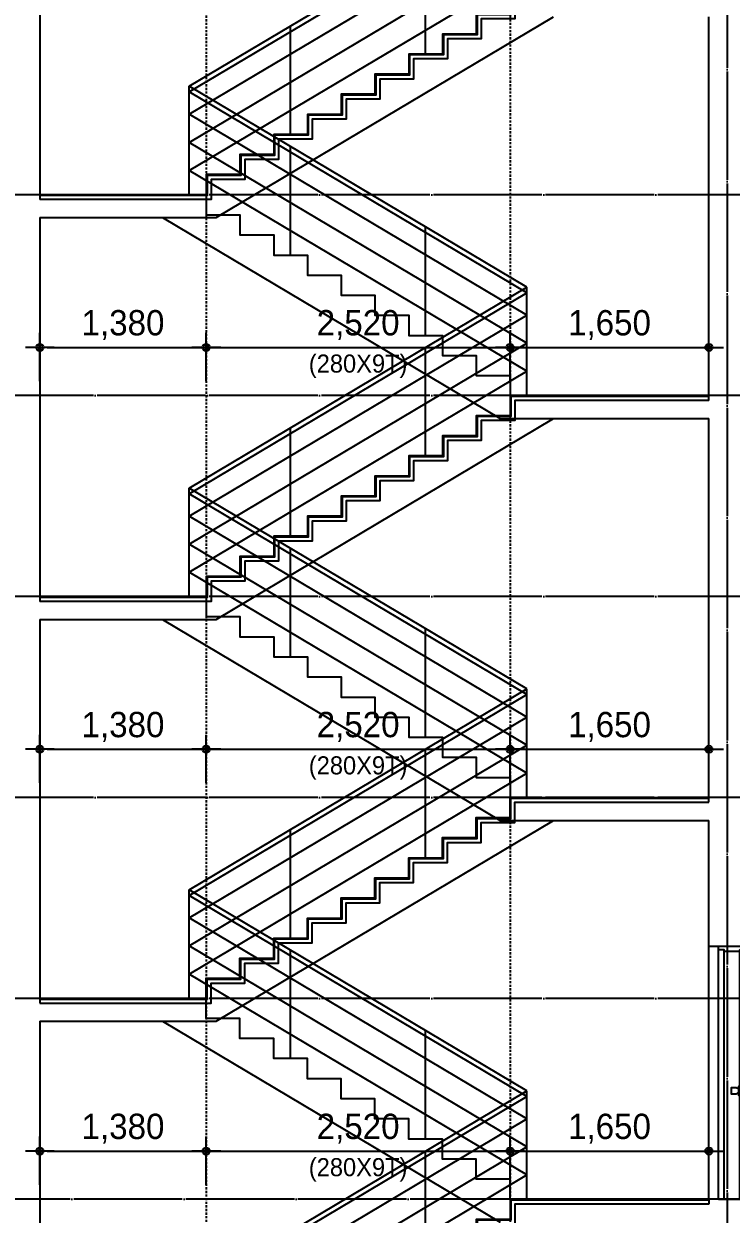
# Model space of a CAD drawing. Header units: millimetres. Extents: x 11948722 to 13111668, y -10771712 to -10232988.
# Drawn here: x 12421978 to 12427845, y -10566072 to -10556197 of the extents above; entities that cross this region are included whole.
import ezdxf

# ---------------------------------------------------------------- set-up
doc = ezdxf.new("R2010")
doc.units = ezdxf.units.MM
doc.header["$LTSCALE"] = 150
doc.header["$MEASUREMENT"] = 0
doc.linetypes.add('CEN', pattern=[6.2, 6, -0.1, 0, -0.1])
doc.linetypes.add('Xref-계단단면도$0$H', pattern=[1, 0.6, -0.4])
doc.layers.get('0').update_dxf_attribs({"linetype": 'CONTINUOUS'})
doc.layers.get('Defpoints').update_dxf_attribs({"color": 117, "linetype": 'CONTINUOUS'})
for name, color, linetype in [('A-DOOR', 4, 'CONTINUOUS'), ('A-ELE-8', 8, 'CONTINUOUS'), ('A-중심선', 10, 'CEN'), ('CON-C', 2, 'CONTINUOUS'), ('ELE-8', 8, 'CONTINUOUS'), ('Xref-계단단면도$0$3 dim0', 7, 'CONTINUOUS'), ('Xref-계단단면도$0$A-CEIL', 6, 'CONTINUOUS'), ('Xref-계단단면도$0$A-DIM', 7, 'CONTINUOUS')]:
    doc.layers.add(name, color=color, linetype=linetype)
doc.styles.add('Xref-계단단면도$0$나눔고딕 Se', font='')
doc.styles.get('Xref-계단단면도$0$나눔고딕 Se').set_extended_font_data('Dotum')
doc.dimstyles.new('Xref-계단단면도$0$A1-100', dxfattribs={"dimtxt": 3, "dimasz": 1, "dimexe": 2, "dimexo": 2, "dimgap": 1, "dimtad": 1, "dimdec": 0, "dimzin": 12, "dimdsep": 46, "dimlunit": 6, "dimtxsty": 'Xref-계단단면도$0$나눔고딕 Se', "dimblk1": 'Xref-계단단면도$0$DIMDOT', "dimblk2": 'Xref-계단단면도$0$DIMDOT', "dimsah": 1, "dimcen": -1, "dimdle": 2, "dimclrd": 256, "dimclre": 256, "dimclrt": 3, "dimadec": 0, "dimazin": 0, "dimtfac": 1, "dimtdec": 0, "dimtix": 1, "dimtmove": 2, "dimatfit": 3, "dimldrblk": 'Xref-계단단면도$0$DIMDOT', "dimfxl": 1, "dimtvp": 1, "dimtolj": 1, "dimtzin": 12, "dimlwd": -1, "dimlwe": -1, "dimarcsym": 0})

# ---------------------------------------------------------------- blocks, each defined once
blk = doc.blocks.new('Xref-계단단면도$0$DIMDOT')
at = {"color": 0}
blk.add_line((-2, 0), (2, 0), dxfattribs=at)
for radius in [0.5, 0.25]:
    blk.add_circle((0, 0), radius, dxfattribs=at)
blk = doc.blocks.new('*D355')
at = {"layer": 'Defpoints', "color": 0, "lineweight": -3, "ltscale": 1200}
for p in [(12423490.5, -10558881.5), (12422110.5, -10559281.5), (12423490.5, -10559281.5)]:
    blk.add_point(p, dxfattribs=at)
at = {"layer": 'Xref-계단단면도$0$3 dim0'}
for p, q in [((12422110.5, -10559161.5), (12422110.5, -10558761.5)), ((12423490.5, -10559161.5), (12423490.5, -10558761.5)), ((12422170.5, -10558881.5), (12423430.5, -10558881.5))]:
    blk.add_line(p, q, dxfattribs=at)
at = {"layer": 'Xref-계단단면도$0$3 dim0', "ltscale": 1200, "xscale": 60, "yscale": 60, "zscale": 60, "rotation": 180}
blk.add_blockref('Xref-계단단면도$0$DIMDOT', (12422110.5, -10558881.5), dxfattribs=at)
at = {"layer": 'Xref-계단단면도$0$3 dim0', "ltscale": 1200, "xscale": 60, "yscale": 60, "zscale": 60}
blk.add_blockref('Xref-계단단면도$0$DIMDOT', (12423490.5, -10558881.5), dxfattribs=at)
at = {"layer": 'Xref-계단단면도$0$3 dim0', "color": 3, "ltscale": 1200, "insert": (12422800.5, -10558696.1), "char_height": 210, "attachment_point": 5, "style": 'Xref-계단단면도$0$나눔고딕 Se'}
blk.add_mtext('\\A1;1,380', dxfattribs=at)
blk = doc.blocks.new('*D356')
at = {"layer": 'Defpoints', "color": 0, "lineweight": -3, "ltscale": 1200}
for p in [(12426010.5, -10558881.5), (12423490.5, -10559281.5), (12426010.5, -10559281.5)]:
    blk.add_point(p, dxfattribs=at)
at = {"layer": 'Xref-계단단면도$0$3 dim0'}
for p, q in [((12423490.5, -10559161.5), (12423490.5, -10558761.5)), ((12426010.5, -10559161.5), (12426010.5, -10558761.5)), ((12423550.5, -10558881.5), (12425950.5, -10558881.5))]:
    blk.add_line(p, q, dxfattribs=at)
at = {"layer": 'Xref-계단단면도$0$3 dim0', "ltscale": 1200, "xscale": 60, "yscale": 60, "zscale": 60, "rotation": 180}
blk.add_blockref('Xref-계단단면도$0$DIMDOT', (12423490.5, -10558881.5), dxfattribs=at)
at = {"layer": 'Xref-계단단면도$0$3 dim0', "ltscale": 1200, "xscale": 60, "yscale": 60, "zscale": 60}
blk.add_blockref('Xref-계단단면도$0$DIMDOT', (12426010.5, -10558881.5), dxfattribs=at)
at = {"layer": 'Xref-계단단면도$0$3 dim0', "color": 3, "ltscale": 1200, "char_height": 210, "attachment_point": 5, "style": 'Xref-계단단면도$0$나눔고딕 Se'}
for s, insert in [('\\A1;2,520', (12424750.5, -10558696.1)), ('\\H0.714286x;(280X9T)', (12424750.5, -10559037.7))]:
    blk.add_mtext(s, dxfattribs=dict(at, insert=insert))
blk = doc.blocks.new('*D357')
at = {"layer": 'Defpoints', "color": 0, "lineweight": -3, "ltscale": 1200}
for p in [(12427660.5, -10558881.5), (12426010.5, -10559281.5), (12427660.5, -10559281.5)]:
    blk.add_point(p, dxfattribs=at)
at = {"layer": 'Xref-계단단면도$0$3 dim0'}
for p, q in [((12426010.5, -10559161.5), (12426010.5, -10558761.5)), ((12427660.5, -10559161.5), (12427660.5, -10558761.5)), ((12426070.5, -10558881.5), (12427600.5, -10558881.5))]:
    blk.add_line(p, q, dxfattribs=at)
at = {"layer": 'Xref-계단단면도$0$3 dim0', "ltscale": 1200, "xscale": 60, "yscale": 60, "zscale": 60, "rotation": 180}
blk.add_blockref('Xref-계단단면도$0$DIMDOT', (12426010.5, -10558881.5), dxfattribs=at)
at = {"layer": 'Xref-계단단면도$0$3 dim0', "ltscale": 1200, "xscale": 60, "yscale": 60, "zscale": 60}
blk.add_blockref('Xref-계단단면도$0$DIMDOT', (12427660.5, -10558881.5), dxfattribs=at)
at = {"layer": 'Xref-계단단면도$0$3 dim0', "color": 3, "ltscale": 1200, "insert": (12426835.5, -10558696.1), "char_height": 210, "attachment_point": 5, "style": 'Xref-계단단면도$0$나눔고딕 Se'}
blk.add_mtext('\\A1;1,650', dxfattribs=at)
blk = doc.blocks.new('*D343')
at = {"layer": 'Defpoints', "color": 0, "lineweight": -3, "ltscale": 1200}
for p in [(12423490.5, -10562214.8), (12422110.5, -10562614.8), (12423490.5, -10562614.8)]:
    blk.add_point(p, dxfattribs=at)
at = {"layer": 'Xref-계단단면도$0$3 dim0'}
for p, q in [((12422110.5, -10562494.8), (12422110.5, -10562094.8)), ((12423490.5, -10562494.8), (12423490.5, -10562094.8)), ((12422170.5, -10562214.8), (12423430.5, -10562214.8))]:
    blk.add_line(p, q, dxfattribs=at)
at = {"layer": 'Xref-계단단면도$0$3 dim0', "ltscale": 1200, "xscale": 60, "yscale": 60, "zscale": 60, "rotation": 180}
blk.add_blockref('Xref-계단단면도$0$DIMDOT', (12422110.5, -10562214.8), dxfattribs=at)
at = {"layer": 'Xref-계단단면도$0$3 dim0', "ltscale": 1200, "xscale": 60, "yscale": 60, "zscale": 60}
blk.add_blockref('Xref-계단단면도$0$DIMDOT', (12423490.5, -10562214.8), dxfattribs=at)
at = {"layer": 'Xref-계단단면도$0$3 dim0', "color": 3, "ltscale": 1200, "insert": (12422800.5, -10562029.5), "char_height": 210, "attachment_point": 5, "style": 'Xref-계단단면도$0$나눔고딕 Se'}
blk.add_mtext('\\A1;1,380', dxfattribs=at)
blk = doc.blocks.new('*D344')
at = {"layer": 'Defpoints', "color": 0, "lineweight": -3, "ltscale": 1200}
for p in [(12426010.5, -10562214.8), (12423490.5, -10562614.8), (12426010.5, -10562614.8)]:
    blk.add_point(p, dxfattribs=at)
at = {"layer": 'Xref-계단단면도$0$3 dim0'}
for p, q in [((12423490.5, -10562494.8), (12423490.5, -10562094.8)), ((12426010.5, -10562494.8), (12426010.5, -10562094.8)), ((12423550.5, -10562214.8), (12425950.5, -10562214.8))]:
    blk.add_line(p, q, dxfattribs=at)
at = {"layer": 'Xref-계단단면도$0$3 dim0', "ltscale": 1200, "xscale": 60, "yscale": 60, "zscale": 60, "rotation": 180}
blk.add_blockref('Xref-계단단면도$0$DIMDOT', (12423490.5, -10562214.8), dxfattribs=at)
at = {"layer": 'Xref-계단단면도$0$3 dim0', "ltscale": 1200, "xscale": 60, "yscale": 60, "zscale": 60}
blk.add_blockref('Xref-계단단면도$0$DIMDOT', (12426010.5, -10562214.8), dxfattribs=at)
at = {"layer": 'Xref-계단단면도$0$3 dim0', "color": 3, "ltscale": 1200, "char_height": 210, "attachment_point": 5, "style": 'Xref-계단단면도$0$나눔고딕 Se'}
for s, insert in [('\\A1;2,520', (12424750.5, -10562029.5)), ('\\H0.714286x;(280X9T)', (12424750.5, -10562371))]:
    blk.add_mtext(s, dxfattribs=dict(at, insert=insert))
blk = doc.blocks.new('*D345')
at = {"layer": 'Defpoints', "color": 0, "lineweight": -3, "ltscale": 1200}
for p in [(12427660.5, -10562214.8), (12426010.5, -10562614.8), (12427660.5, -10562614.8)]:
    blk.add_point(p, dxfattribs=at)
at = {"layer": 'Xref-계단단면도$0$3 dim0'}
for p, q in [((12426010.5, -10562494.8), (12426010.5, -10562094.8)), ((12427660.5, -10562494.8), (12427660.5, -10562094.8)), ((12426070.5, -10562214.8), (12427600.5, -10562214.8))]:
    blk.add_line(p, q, dxfattribs=at)
at = {"layer": 'Xref-계단단면도$0$3 dim0', "ltscale": 1200, "xscale": 60, "yscale": 60, "zscale": 60, "rotation": 180}
blk.add_blockref('Xref-계단단면도$0$DIMDOT', (12426010.5, -10562214.8), dxfattribs=at)
at = {"layer": 'Xref-계단단면도$0$3 dim0', "ltscale": 1200, "xscale": 60, "yscale": 60, "zscale": 60}
blk.add_blockref('Xref-계단단면도$0$DIMDOT', (12427660.5, -10562214.8), dxfattribs=at)
at = {"layer": 'Xref-계단단면도$0$3 dim0', "color": 3, "ltscale": 1200, "insert": (12426835.5, -10562029.5), "char_height": 210, "attachment_point": 5, "style": 'Xref-계단단면도$0$나눔고딕 Se'}
blk.add_mtext('\\A1;1,650', dxfattribs=at)
blk = doc.blocks.new('*D346')
at = {"layer": 'Defpoints', "color": 0, "lineweight": -3, "ltscale": 1200}
for p in [(12423490.5, -10565548.2), (12422110.5, -10565948.2), (12423490.5, -10565948.2)]:
    blk.add_point(p, dxfattribs=at)
at = {"layer": 'Xref-계단단면도$0$3 dim0'}
for p, q in [((12422110.5, -10565828.2), (12422110.5, -10565428.2)), ((12423490.5, -10565828.2), (12423490.5, -10565428.2)), ((12422170.5, -10565548.2), (12423430.5, -10565548.2))]:
    blk.add_line(p, q, dxfattribs=at)
at = {"layer": 'Xref-계단단면도$0$3 dim0', "ltscale": 1200, "xscale": 60, "yscale": 60, "zscale": 60, "rotation": 180}
blk.add_blockref('Xref-계단단면도$0$DIMDOT', (12422110.5, -10565548.2), dxfattribs=at)
at = {"layer": 'Xref-계단단면도$0$3 dim0', "ltscale": 1200, "xscale": 60, "yscale": 60, "zscale": 60}
blk.add_blockref('Xref-계단단면도$0$DIMDOT', (12423490.5, -10565548.2), dxfattribs=at)
at = {"layer": 'Xref-계단단면도$0$3 dim0', "color": 3, "ltscale": 1200, "insert": (12422800.5, -10565362.8), "char_height": 210, "attachment_point": 5, "style": 'Xref-계단단면도$0$나눔고딕 Se'}
blk.add_mtext('\\A1;1,380', dxfattribs=at)
blk = doc.blocks.new('*D347')
at = {"layer": 'Defpoints', "color": 0, "lineweight": -3, "ltscale": 1200}
for p in [(12426010.5, -10565548.2), (12423490.5, -10565948.2), (12426010.5, -10565948.2)]:
    blk.add_point(p, dxfattribs=at)
at = {"layer": 'Xref-계단단면도$0$3 dim0'}
for p, q in [((12423490.5, -10565828.2), (12423490.5, -10565428.2)), ((12426010.5, -10565828.2), (12426010.5, -10565428.2)), ((12423550.5, -10565548.2), (12425950.5, -10565548.2))]:
    blk.add_line(p, q, dxfattribs=at)
at = {"layer": 'Xref-계단단면도$0$3 dim0', "ltscale": 1200, "xscale": 60, "yscale": 60, "zscale": 60, "rotation": 180}
blk.add_blockref('Xref-계단단면도$0$DIMDOT', (12423490.5, -10565548.2), dxfattribs=at)
at = {"layer": 'Xref-계단단면도$0$3 dim0', "ltscale": 1200, "xscale": 60, "yscale": 60, "zscale": 60}
blk.add_blockref('Xref-계단단면도$0$DIMDOT', (12426010.5, -10565548.2), dxfattribs=at)
at = {"layer": 'Xref-계단단면도$0$3 dim0', "color": 3, "ltscale": 1200, "char_height": 210, "attachment_point": 5, "style": 'Xref-계단단면도$0$나눔고딕 Se'}
for s, insert in [('\\A1;2,520', (12424750.5, -10565362.8)), ('\\H0.714286x;(280X9T)', (12424750.5, -10565704.3))]:
    blk.add_mtext(s, dxfattribs=dict(at, insert=insert))
blk = doc.blocks.new('*D348')
at = {"layer": 'Defpoints', "color": 0, "lineweight": -3, "ltscale": 1200}
for p in [(12427660.5, -10565548.2), (12426010.5, -10565948.2), (12427660.5, -10565948.2)]:
    blk.add_point(p, dxfattribs=at)
at = {"layer": 'Xref-계단단면도$0$3 dim0'}
for p, q in [((12426010.5, -10565828.2), (12426010.5, -10565428.2)), ((12427660.5, -10565828.2), (12427660.5, -10565428.2)), ((12426070.5, -10565548.2), (12427600.5, -10565548.2))]:
    blk.add_line(p, q, dxfattribs=at)
at = {"layer": 'Xref-계단단면도$0$3 dim0', "ltscale": 1200, "xscale": 60, "yscale": 60, "zscale": 60, "rotation": 180}
blk.add_blockref('Xref-계단단면도$0$DIMDOT', (12426010.5, -10565548.2), dxfattribs=at)
at = {"layer": 'Xref-계단단면도$0$3 dim0', "ltscale": 1200, "xscale": 60, "yscale": 60, "zscale": 60}
blk.add_blockref('Xref-계단단면도$0$DIMDOT', (12427660.5, -10565548.2), dxfattribs=at)
at = {"layer": 'Xref-계단단면도$0$3 dim0', "color": 3, "ltscale": 1200, "insert": (12426835.5, -10565362.8), "char_height": 210, "attachment_point": 5, "style": 'Xref-계단단면도$0$나눔고딕 Se'}
blk.add_mtext('\\A1;1,650', dxfattribs=at)
blk = doc.blocks.new('*U136')
at = {"layer": 'A-DOOR'}
for p, q in [((-200, 0), (-200, 2070)), ((-155, 0), (-155, 2055)), ((-200, 0), (-25, 0))]:
    blk.add_line(p, q, dxfattribs=at)
for points in [[(10, 2100), (20, 2100), (20, 2070), (-25, 2070), (-25, 2055), (-155, 2055), (-155, 2070), (-200, 2070), (-200, 2100), (-190, 2100)], [(-35, 915), (-55, 925), (-95, 925), (-95, 875), (-55, 875), (-35, 885)], [(-25, 945), (-35, 935), (-35, 865), (-25, 855)], [(20, 945), (30, 935), (30, 865), (20, 855)], [(30, 885), (50, 875), (90, 875), (90, 925), (50, 925), (30, 915)]]:
    blk.add_lwpolyline(points, dxfattribs=at)
blk.add_lwpolyline([(20, 0), (-25, 0), (-25, 2070), (20, 2070)], close=True, dxfattribs=at)

msp = doc.modelspace()

# ---------------------------------------------------------------- linework, layer by layer
at = {"layer": 'A-ELE-8'}
msp.add_line((12427660.5, -10565948.2), (12427660.5, -10563848.2), dxfattribs=at)
at = {"layer": 'A-중심선'}
for p, q in [((12427810.5, -10530548.2), (12427810.5, -10579256.2)), ((12434646.5, -10557614.8), (12417020.5, -10557614.8)), ((12434646.5, -10559281.5), (12417020.5, -10559281.5)), ((12434646.5, -10560948.2), (12417020.5, -10560948.2)), ((12434646.5, -10562614.8), (12417020.5, -10562614.8)), ((12434646.5, -10564281.5), (12417020.5, -10564281.5)), ((12438173.2, -10565948.2), (12417020.5, -10565948.2))]:
    msp.add_line(p, q, dxfattribs=at)
at = {"layer": 'CON-C', "ltscale": 1200}
for p, q in [((12422110.5, -10554471.5), (12422110.5, -10557654.8)), ((12423571.8, -10557804.8), (12426371.8, -10556138.2)), ((12422110.5, -10557804.8), (12422110.5, -10560988.2)), ((12422110.5, -10557804.8), (12423571.8, -10557804.8)), ((12423571.8, -10561138.2), (12426371.8, -10559471.5)), ((12426371.8, -10559471.5), (12427660.5, -10559471.5)), ((12422110.5, -10561138.2), (12422110.5, -10564321.5)), ((12422110.5, -10561138.2), (12423571.8, -10561138.2)), ((12423571.8, -10564471.5), (12426371.8, -10562804.8)), ((12426371.8, -10562804.8), (12427660.5, -10562804.8)), ((12427660.5, -10563848.2), (12427960.5, -10563848.2)), ((12422110.5, -10564471.5), (12422110.5, -10567654.8)), ((12422110.5, -10564471.5), (12423571.8, -10564471.5)), ((12427960.5, -10565948.2), (12427660.5, -10565948.2)), ((12427660.5, -10565948.2), (12427660.5, -10565988.2))]:
    msp.add_line(p, q, dxfattribs=at)
at = {"layer": 'CON-C', "ltscale": 1200, "flags": 128}
for points in [[(12427660.5, -10555988.2), (12426050.5, -10555988.2), (12426050.5, -10556154.8), (12425770.5, -10556154.8), (12425770.5, -10556321.5), (12425490.5, -10556321.5), (12425490.5, -10556488.2), (12425210.5, -10556488.2), (12425210.5, -10556654.8), (12424930.5, -10556654.8), (12424930.5, -10556821.5), (12424650.5, -10556821.5), (12424650.5, -10556988.2), (12424370.5, -10556988.2), (12424370.5, -10557154.8), (12424090.5, -10557154.8), (12424090.5, -10557321.5), (12423810.5, -10557321.5), (12423810.5, -10557488.2), (12423530.5, -10557488.2), (12423530.5, -10557654.8), (12422110.5, -10557654.8)], [(12427660.5, -10559321.5), (12426050.5, -10559321.5), (12426050.5, -10559488.2), (12425770.5, -10559488.2), (12425770.5, -10559654.8), (12425490.5, -10559654.8), (12425490.5, -10559821.5), (12425210.5, -10559821.5), (12425210.5, -10559988.2), (12424930.5, -10559988.2), (12424930.5, -10560154.8), (12424650.5, -10560154.8), (12424650.5, -10560321.5), (12424370.5, -10560321.5), (12424370.5, -10560488.2), (12424090.5, -10560488.2), (12424090.5, -10560654.8), (12423810.5, -10560654.8), (12423810.5, -10560821.5), (12423530.5, -10560821.5), (12423530.5, -10560988.2), (12422110.5, -10560988.2)], [(12422110.5, -10564321.5), (12423530.5, -10564321.5), (12423530.5, -10564154.8), (12423810.5, -10564154.8), (12423810.5, -10563988.2), (12424090.5, -10563988.2), (12424090.5, -10563821.5), (12424370.5, -10563821.5), (12424370.5, -10563654.8), (12424650.5, -10563654.8), (12424650.5, -10563488.2), (12424930.5, -10563488.2), (12424930.5, -10563321.5), (12425210.5, -10563321.5), (12425210.5, -10563154.8), (12425490.5, -10563154.8), (12425490.5, -10562988.2), (12425770.5, -10562988.2), (12425770.5, -10562821.5), (12426050.5, -10562821.5), (12426050.5, -10562654.8), (12427660.5, -10562654.8)], [(12427660.5, -10565988.2), (12426050.5, -10565988.2), (12426050.5, -10566154.8), (12425770.5, -10566154.8), (12425770.5, -10566321.5), (12425490.5, -10566321.5), (12425490.5, -10566488.2), (12425210.5, -10566488.2), (12425210.5, -10566654.8), (12424930.5, -10566654.8), (12424930.5, -10566821.5), (12424650.5, -10566821.5), (12424650.5, -10566988.2), (12424370.5, -10566988.2), (12424370.5, -10567154.8), (12424090.5, -10567154.8), (12424090.5, -10567321.5), (12423810.5, -10567321.5), (12423810.5, -10567488.2), (12423530.5, -10567488.2), (12423530.5, -10567654.8), (12422110.5, -10567654.8)]]:
    msp.add_lwpolyline(points, dxfattribs=at)
at = {"layer": 'CON-C', "ltscale": 1200}
for points in [[(12427660.5, -10559321.5), (12427660.5, -10556138.2)], [(12427660.5, -10562654.8), (12427660.5, -10559471.5)], [(12427660.5, -10563848.2), (12427660.5, -10562804.8)]]:
    msp.add_lwpolyline(points, dxfattribs=at)
at = {"layer": 'ELE-8', "ltscale": 300}
for p, q in [((12426150.5, -10558381.5), (12423350.5, -10556714.8)), ((12423350.5, -10557614.8), (12423350.5, -10556714.8)), ((12426150.5, -10558428), (12423350.5, -10556761.4)), ((12426150.5, -10558614.2), (12423350.5, -10556947.6)), ((12426150.5, -10558847), (12423350.5, -10557180.3)), ((12424190.5, -10558114.8), (12424190.5, -10557214.8)), ((12426150.5, -10559079.7), (12423350.5, -10557413.1)), ((12422110.5, -10557804.8), (12423129.2, -10557804.8)), ((12423129.2, -10557804.8), (12425929.2, -10559471.5)), ((12425310.5, -10558781.5), (12425310.5, -10557881.5)), ((12426150.5, -10559281.5), (12426150.5, -10558381.5)), ((12425929.2, -10559471.5), (12427660.5, -10559471.5)), ((12426150.5, -10561714.8), (12423350.5, -10560048.2)), ((12423350.5, -10560948.2), (12423350.5, -10560048.2)), ((12426150.5, -10561761.4), (12423350.5, -10560094.7)), ((12426150.5, -10561947.6), (12423350.5, -10560280.9)), ((12426150.5, -10562180.3), (12423350.5, -10560513.7)), ((12424190.5, -10561448.2), (12424190.5, -10560548.2)), ((12426150.5, -10562413.1), (12423350.5, -10560746.4)), ((12422110.5, -10561138.2), (12423129.2, -10561138.2)), ((12423129.2, -10561138.2), (12425929.2, -10562804.8)), ((12425310.5, -10562114.8), (12425310.5, -10561214.8)), ((12426150.5, -10562614.8), (12426150.5, -10561714.8)), ((12425929.2, -10562804.8), (12427660.5, -10562804.8)), ((12426150.5, -10565048.2), (12423350.5, -10563381.5)), ((12423350.5, -10564281.5), (12423350.5, -10563381.5)), ((12426150.5, -10565094.7), (12423350.5, -10563428)), ((12426150.5, -10565280.9), (12423350.5, -10563614.2)), ((12426150.5, -10565513.7), (12423350.5, -10563847)), ((12424190.5, -10564781.5), (12424190.5, -10563881.5)), ((12426150.5, -10565746.4), (12423350.5, -10564079.7)), ((12422110.5, -10564471.5), (12423129.2, -10564471.5)), ((12423129.2, -10564471.5), (12425929.2, -10566138.2)), ((12425310.5, -10565448.2), (12425310.5, -10564548.2)), ((12426150.5, -10565948.2), (12426150.5, -10565048.2))]:
    msp.add_line(p, q, dxfattribs=at)
at = {"layer": 'ELE-8', "ltscale": 300, "flags": 128}
for points in [[(12422110.5, -10557614.8), (12423490.5, -10557614.8), (12423490.5, -10557781.5), (12423770.5, -10557781.5), (12423770.5, -10557948.2), (12424050.5, -10557948.2), (12424050.5, -10558114.8), (12424330.5, -10558114.8), (12424330.5, -10558281.5), (12424610.5, -10558281.5), (12424610.5, -10558448.2), (12424890.5, -10558448.2), (12424890.5, -10558614.8), (12425170.5, -10558614.8), (12425170.5, -10558781.5), (12425450.5, -10558781.5), (12425450.5, -10558948.2), (12425730.5, -10558948.2), (12425730.5, -10559114.8), (12426010.5, -10559114.8), (12426010.5, -10559281.5), (12427660.5, -10559281.5)], [(12422110.5, -10560948.2), (12423490.5, -10560948.2), (12423490.5, -10561114.8), (12423770.5, -10561114.8), (12423770.5, -10561281.5), (12424050.5, -10561281.5), (12424050.5, -10561448.2), (12424330.5, -10561448.2), (12424330.5, -10561614.8), (12424610.5, -10561614.8), (12424610.5, -10561781.5), (12424890.5, -10561781.5), (12424890.5, -10561948.2), (12425170.5, -10561948.2), (12425170.5, -10562114.8), (12425450.5, -10562114.8), (12425450.5, -10562281.5), (12425730.5, -10562281.5), (12425730.5, -10562448.2), (12426010.5, -10562448.2), (12426010.5, -10562614.8), (12427660.5, -10562614.8)], [(12427660.5, -10565948.2), (12426010.5, -10565948.2), (12426010.5, -10565781.5), (12425730.5, -10565781.5), (12425730.5, -10565614.8), (12425450.5, -10565614.8), (12425450.5, -10565448.2), (12425170.5, -10565448.2), (12425170.5, -10565281.5), (12424890.5, -10565281.5), (12424890.5, -10565114.8), (12424610.5, -10565114.8), (12424610.5, -10564948.2), (12424330.5, -10564948.2), (12424330.5, -10564781.5), (12424050.5, -10564781.5), (12424050.5, -10564614.8), (12423770.5, -10564614.8), (12423770.5, -10564448.2), (12423490.5, -10564448.2), (12423490.5, -10564281.5), (12422110.5, -10564281.5)]]:
    msp.add_lwpolyline(points, dxfattribs=at)
at = {"layer": 'Xref-계단단면도$0$A-CEIL', "ltscale": 1200}
for p, q in [((12423350.5, -10556714.8), (12426150.5, -10555048.2)), ((12423350.5, -10556761.4), (12426150.5, -10555094.7)), ((12423350.5, -10556947.6), (12426150.5, -10555280.9)), ((12423350.5, -10557180.3), (12426150.5, -10555513.7)), ((12425310.5, -10556448.2), (12425310.5, -10555548.2)), ((12423350.5, -10557413.1), (12426150.5, -10555746.4)), ((12424190.5, -10557114.8), (12424190.5, -10556214.8)), ((12423350.5, -10557614.8), (12423350.5, -10556714.8)), ((12423350.5, -10560048.2), (12426150.5, -10558381.5)), ((12423350.5, -10560094.7), (12426150.5, -10558428)), ((12426150.5, -10559281.5), (12426150.5, -10558381.5)), ((12423350.5, -10560280.9), (12426150.5, -10558614.2)), ((12423350.5, -10560513.7), (12426150.5, -10558847)), ((12425310.5, -10559781.5), (12425310.5, -10558881.5)), ((12423350.5, -10560746.4), (12426150.5, -10559079.7)), ((12424190.5, -10560448.2), (12424190.5, -10559548.2)), ((12423350.5, -10560948.2), (12423350.5, -10560048.2)), ((12423350.5, -10563381.5), (12426150.5, -10561714.8)), ((12426150.5, -10562614.8), (12426150.5, -10561714.8)), ((12423350.5, -10563428), (12426150.5, -10561761.4)), ((12423350.5, -10563614.2), (12426150.5, -10561947.6)), ((12423350.5, -10563847), (12426150.5, -10562180.3)), ((12425310.5, -10563114.8), (12425310.5, -10562214.8)), ((12423350.5, -10564079.7), (12426150.5, -10562413.1)), ((12424190.5, -10563781.5), (12424190.5, -10562881.5)), ((12423350.5, -10564281.5), (12423350.5, -10563381.5)), ((12423350.5, -10566714.8), (12426150.5, -10565048.2)), ((12426150.5, -10565948.2), (12426150.5, -10565048.2)), ((12423350.5, -10566761.4), (12426150.5, -10565094.7)), ((12423350.5, -10566947.6), (12426150.5, -10565280.9)), ((12423350.5, -10567180.3), (12426150.5, -10565513.7)), ((12425310.5, -10566448.2), (12425310.5, -10565548.2)), ((12423350.5, -10567413.1), (12426150.5, -10565746.4))]:
    msp.add_line(p, q, dxfattribs=at)
at = {"layer": 'Xref-계단단면도$0$A-CEIL', "ltscale": 1200, "flags": 128}
for points in [[(12427660.5, -10555948.2), (12426010.5, -10555948.2), (12426010.5, -10556114.8), (12425730.5, -10556114.8), (12425730.5, -10556281.5), (12425450.5, -10556281.5), (12425450.5, -10556448.2), (12425170.5, -10556448.2), (12425170.5, -10556614.8), (12424890.5, -10556614.8), (12424890.5, -10556781.5), (12424610.5, -10556781.5), (12424610.5, -10556948.2), (12424330.5, -10556948.2), (12424330.5, -10557114.8), (12424050.5, -10557114.8), (12424050.5, -10557281.5), (12423770.5, -10557281.5), (12423770.5, -10557448.2), (12423490.5, -10557448.2), (12423490.5, -10557614.8), (12422110.5, -10557614.8)], [(12427660.5, -10555955.2), (12426017.5, -10555955.2), (12426017.5, -10556121.8), (12425737.5, -10556121.8), (12425737.5, -10556288.5), (12425457.5, -10556288.5), (12425457.5, -10556455.2), (12425177.5, -10556455.2), (12425177.5, -10556621.8), (12424897.5, -10556621.8), (12424897.5, -10556788.5), (12424617.5, -10556788.5), (12424617.5, -10556955.2), (12424337.5, -10556955.2), (12424337.5, -10557121.8), (12424057.5, -10557121.8), (12424057.5, -10557288.5), (12423777.5, -10557288.5), (12423777.5, -10557455.2), (12423497.5, -10557455.2), (12423497.5, -10557621.8), (12422110.5, -10557621.8)], [(12427660.5, -10559281.5), (12426010.5, -10559281.5), (12426010.5, -10559448.2), (12425730.5, -10559448.2), (12425730.5, -10559614.8), (12425450.5, -10559614.8), (12425450.5, -10559781.5), (12425170.5, -10559781.5), (12425170.5, -10559948.2), (12424890.5, -10559948.2), (12424890.5, -10560114.8), (12424610.5, -10560114.8), (12424610.5, -10560281.5), (12424330.5, -10560281.5), (12424330.5, -10560448.2), (12424050.5, -10560448.2), (12424050.5, -10560614.8), (12423770.5, -10560614.8), (12423770.5, -10560781.5), (12423490.5, -10560781.5), (12423490.5, -10560948.2), (12422110.5, -10560948.2)], [(12427660.5, -10559288.5), (12426017.5, -10559288.5), (12426017.5, -10559455.2), (12425737.5, -10559455.2), (12425737.5, -10559621.8), (12425457.5, -10559621.8), (12425457.5, -10559788.5), (12425177.5, -10559788.5), (12425177.5, -10559955.2), (12424897.5, -10559955.2), (12424897.5, -10560121.8), (12424617.5, -10560121.8), (12424617.5, -10560288.5), (12424337.5, -10560288.5), (12424337.5, -10560455.2), (12424057.5, -10560455.2), (12424057.5, -10560621.8), (12423777.5, -10560621.8), (12423777.5, -10560788.5), (12423497.5, -10560788.5), (12423497.5, -10560955.2), (12422110.5, -10560955.2)], [(12422110.5, -10564281.5), (12423490.5, -10564281.5), (12423490.5, -10564114.8), (12423770.5, -10564114.8), (12423770.5, -10563948.2), (12424050.5, -10563948.2), (12424050.5, -10563781.5), (12424330.5, -10563781.5), (12424330.5, -10563614.8), (12424610.5, -10563614.8), (12424610.5, -10563448.2), (12424890.5, -10563448.2), (12424890.5, -10563281.5), (12425170.5, -10563281.5), (12425170.5, -10563114.8), (12425450.5, -10563114.8), (12425450.5, -10562948.2), (12425730.5, -10562948.2), (12425730.5, -10562781.5), (12426010.5, -10562781.5), (12426010.5, -10562614.8), (12427660.5, -10562614.8)], [(12422110.5, -10564288.5), (12423497.5, -10564288.5), (12423497.5, -10564121.8), (12423777.5, -10564121.8), (12423777.5, -10563955.2), (12424057.5, -10563955.2), (12424057.5, -10563788.5), (12424337.5, -10563788.5), (12424337.5, -10563621.8), (12424617.5, -10563621.8), (12424617.5, -10563455.2), (12424897.5, -10563455.2), (12424897.5, -10563288.5), (12425177.5, -10563288.5), (12425177.5, -10563121.8), (12425457.5, -10563121.8), (12425457.5, -10562955.2), (12425737.5, -10562955.2), (12425737.5, -10562788.5), (12426017.5, -10562788.5), (12426017.5, -10562621.8), (12427660.5, -10562621.8)], [(12427660.5, -10565948.2), (12426010.5, -10565948.2), (12426010.5, -10566114.8), (12425730.5, -10566114.8), (12425730.5, -10566281.5), (12425450.5, -10566281.5), (12425450.5, -10566448.2), (12425170.5, -10566448.2), (12425170.5, -10566614.8), (12424890.5, -10566614.8), (12424890.5, -10566781.5), (12424610.5, -10566781.5), (12424610.5, -10566948.2), (12424330.5, -10566948.2), (12424330.5, -10567114.8), (12424050.5, -10567114.8), (12424050.5, -10567281.5), (12423770.5, -10567281.5), (12423770.5, -10567448.2), (12423490.5, -10567448.2), (12423490.5, -10567614.8), (12422110.5, -10567614.8)], [(12427660.5, -10565955.2), (12426017.5, -10565955.2), (12426017.5, -10566121.8), (12425737.5, -10566121.8), (12425737.5, -10566288.5), (12425457.5, -10566288.5), (12425457.5, -10566455.2), (12425177.5, -10566455.2), (12425177.5, -10566621.8), (12424897.5, -10566621.8), (12424897.5, -10566788.5), (12424617.5, -10566788.5), (12424617.5, -10566955.2), (12424337.5, -10566955.2), (12424337.5, -10567121.8), (12424057.5, -10567121.8), (12424057.5, -10567288.5), (12423777.5, -10567288.5), (12423777.5, -10567455.2), (12423497.5, -10567455.2), (12423497.5, -10567621.8), (12422110.5, -10567621.8)]]:
    msp.add_lwpolyline(points, dxfattribs=at)
at = {"layer": 'Xref-계단단면도$0$A-DIM', "color": 135, "linetype": 'Xref-계단단면도$0$H', "ltscale": 0.2}
for p, q in [((12423490.5, -10536448.2), (12423490.5, -10576173.2)), ((12426010.5, -10536448.2), (12426010.5, -10576173.2))]:
    msp.add_line(p, q, dxfattribs=at)

# ---------------------------------------------------------------- block references
at = {"layer": 'A-DOOR'}
msp.add_blockref('*U136', (12427940.5, -10565948.2), dxfattribs=at)

# ---------------------------------------------------------------- dimensions: what is measured, and where the dimension line sits
at = {"layer": 'Xref-계단단면도$0$3 dim0'}
for base, p1, p2, picture, middle in [((12423490.5, -10558881.5), (12422110.5, -10559281.5), (12423490.5, -10559281.5), '*D355', (12422800.5, -10558696.1)), ((12427660.5, -10558881.5), (12426010.5, -10559281.5), (12427660.5, -10559281.5), '*D357', (12426835.5, -10558696.1)), ((12423490.5, -10562214.8), (12422110.5, -10562614.8), (12423490.5, -10562614.8), '*D343', (12422800.5, -10562029.5)), ((12427660.5, -10562214.8), (12426010.5, -10562614.8), (12427660.5, -10562614.8), '*D345', (12426835.5, -10562029.5)), ((12423490.5, -10565548.2), (12422110.5, -10565948.2), (12423490.5, -10565948.2), '*D346', (12422800.5, -10565362.8)), ((12427660.5, -10565548.2), (12426010.5, -10565948.2), (12427660.5, -10565948.2), '*D348', (12426835.5, -10565362.8))]:
    dim = msp.add_linear_dim(base=base, p1=p1, p2=p2, dimstyle='Xref-계단단면도$0$A1-100', override={"dimscale": 60, "dimtxt": 3.5, "dimblk1": 'Xref-계단단면도$0$DIMDOT', "dimblk2": 'Xref-계단단면도$0$DIMDOT'}, dxfattribs=at)
    dim.commit()
    dim.dimension.update_dxf_attribs({"geometry": picture, "text_midpoint": middle})
for base, p1, p2, picture, middle in [((12426010.5, -10558881.5), (12423490.5, -10559281.5), (12426010.5, -10559281.5), '*D356', (12424750.5, -10558881.5)), ((12426010.5, -10562214.8), (12423490.5, -10562614.8), (12426010.5, -10562614.8), '*D344', (12424750.5, -10562214.8)), ((12426010.5, -10565548.2), (12423490.5, -10565948.2), (12426010.5, -10565948.2), '*D347', (12424750.5, -10565548.2))]:
    dim = msp.add_linear_dim(base=base, p1=p1, p2=p2, text='<>\\X\\H0.714286x;(280X9T)', dimstyle='Xref-계단단면도$0$A1-100', override={"dimscale": 60, "dimtxt": 3.5, "dimtxsty": 'Xref-계단단면도$0$나눔고딕 Se', "dimblk1": 'Xref-계단단면도$0$DIMDOT', "dimblk2": 'Xref-계단단면도$0$DIMDOT'}, dxfattribs=at)
    dim.commit()
    dim.dimension.update_dxf_attribs({"geometry": picture, "text_midpoint": middle})

doc.saveas('drawing.dxf')
